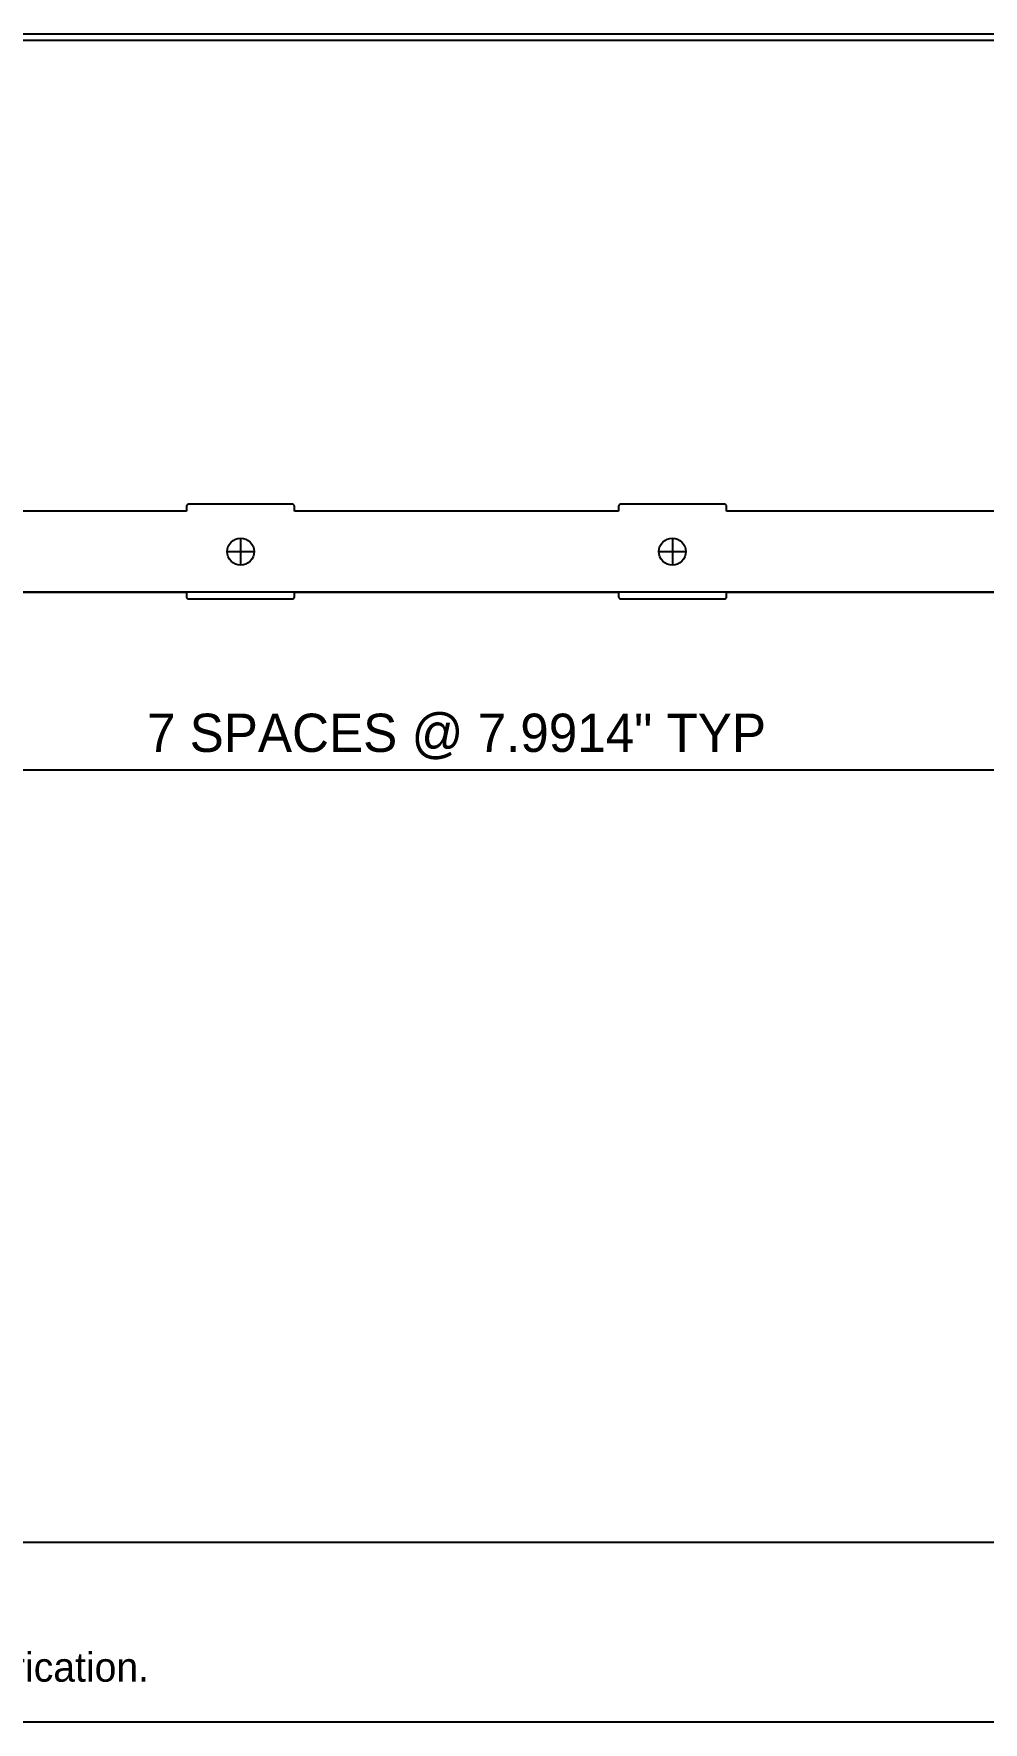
# Model space of a CAD drawing. Header units: inches. Extents: x 1.4 to 100.6, y 1.4 to 64.6.
# Drawn here: x 33.42 to 51, y 1.42 to 32.67 of the extents above; entities that cross this region are included whole.
import ezdxf
from ezdxf.enums import TextEntityAlignment as Align

# ---------------------------------------------------------------- set-up
doc = ezdxf.new("R2010")
doc.units = ezdxf.units.IN
doc.header["$MEASUREMENT"] = 0

msp = doc.modelspace()

# ---------------------------------------------------------------- linework, layer by layer
at = {"layer": 'ANNOTATION'}
for p, q in [((37.254, 23.333), (37.254, 22.833)), ((45.246, 23.333), (45.246, 22.833)), ((37.004, 23.083), (37.504, 23.083)), ((44.996, 23.083), (45.496, 23.083)), ((70.61, 22.333), (8.322, 22.333)), ((13.28, 19.042), (69.22, 19.042))]:
    msp.add_line(p, q, dxfattribs=at)
at = {"layer": 'OUTLINE'}
for p, q in [((11.28, 32.667), (71.22, 32.667)), ((71.22, 32.542), (11.28, 32.542)), ((36.25, 23.833), (30.25, 23.833)), ((36.251, 23.926), (36.25, 23.925)), ((36.25, 23.925), (36.25, 23.924)), ((36.25, 23.924), (36.25, 23.923)), ((36.25, 23.923), (36.25, 23.922)), ((36.25, 23.922), (36.25, 23.921)), ((36.25, 23.921), (36.25, 23.92)), ((36.25, 23.92), (36.25, 23.919)), ((36.25, 23.919), (36.25, 23.833)), ((36.252, 23.93), (36.251, 23.929)), ((36.251, 23.929), (36.251, 23.929)), ((36.251, 23.929), (36.251, 23.928)), ((36.251, 23.928), (36.251, 23.927)), ((36.251, 23.927), (36.251, 23.926)), ((36.253, 23.933), (36.252, 23.932)), ((36.252, 23.932), (36.252, 23.931)), ((36.252, 23.931), (36.252, 23.93)), ((36.254, 23.936), (36.253, 23.935)), ((36.253, 23.935), (36.253, 23.934)), ((36.253, 23.934), (36.253, 23.933)), ((36.255, 23.938), (36.254, 23.937)), ((36.254, 23.937), (36.254, 23.936)), ((36.256, 23.939), (36.255, 23.938)), ((36.255, 23.938), (36.255, 23.938)), ((36.257, 23.941), (36.256, 23.94)), ((36.256, 23.94), (36.256, 23.939)), ((36.258, 23.942), (36.257, 23.942)), ((36.257, 23.942), (36.257, 23.941)), ((36.259, 23.944), (36.258, 23.943)), ((36.258, 23.943), (36.258, 23.942)), ((36.26, 23.945), (36.259, 23.944)), ((36.261, 23.946), (36.26, 23.945)), ((36.26, 23.945), (36.26, 23.945)), ((36.262, 23.947), (36.261, 23.946)), ((36.263, 23.948), (36.262, 23.947)), ((36.262, 23.947), (36.262, 23.947)), ((36.264, 23.949), (36.263, 23.948)), ((36.265, 23.95), (36.264, 23.949)), ((36.264, 23.949), (36.264, 23.949)), ((36.266, 23.951), (36.265, 23.95)), ((36.267, 23.951), (36.266, 23.951)), ((36.268, 23.952), (36.267, 23.952)), ((36.267, 23.952), (36.267, 23.951)), ((36.269, 23.953), (36.268, 23.952)), ((36.27, 23.953), (36.269, 23.953)), ((36.271, 23.954), (36.27, 23.953)), ((36.272, 23.954), (36.271, 23.954)), ((36.273, 23.955), (36.272, 23.954)), ((36.274, 23.955), (36.273, 23.955)), ((36.273, 23.955), (36.273, 23.955)), ((36.275, 23.956), (36.274, 23.955)), ((36.276, 23.956), (36.275, 23.956)), ((36.277, 23.956), (36.276, 23.956)), ((36.278, 23.957), (36.277, 23.956)), ((36.279, 23.957), (36.278, 23.957)), ((36.28, 23.957), (36.279, 23.957)), ((36.281, 23.957), (36.28, 23.957)), ((36.282, 23.958), (36.281, 23.957)), ((36.283, 23.958), (36.282, 23.958)), ((36.284, 23.958), (36.283, 23.958)), ((36.285, 23.958), (36.284, 23.958)), ((36.286, 23.958), (36.285, 23.958)), ((36.287, 23.958), (36.286, 23.958)), ((36.286, 23.958), (36.286, 23.958)), ((36.288, 23.958), (36.287, 23.958)), ((36.289, 23.958), (36.288, 23.958)), ((38.211, 23.958), (36.289, 23.958)), ((38.212, 23.958), (38.211, 23.958)), ((38.213, 23.958), (38.212, 23.958)), ((38.214, 23.958), (38.213, 23.958)), ((38.215, 23.958), (38.214, 23.958)), ((38.214, 23.958), (38.214, 23.958)), ((38.216, 23.958), (38.215, 23.958)), ((38.217, 23.958), (38.216, 23.958)), ((38.218, 23.958), (38.217, 23.958)), ((38.219, 23.957), (38.218, 23.958)), ((38.22, 23.957), (38.219, 23.957)), ((38.221, 23.957), (38.22, 23.957)), ((38.222, 23.957), (38.221, 23.957)), ((38.223, 23.956), (38.222, 23.957)), ((38.224, 23.956), (38.223, 23.956)), ((38.225, 23.956), (38.224, 23.956)), ((38.226, 23.955), (38.225, 23.956)), ((38.227, 23.955), (38.226, 23.955)), ((38.228, 23.954), (38.227, 23.955)), ((38.227, 23.955), (38.227, 23.955)), ((38.229, 23.954), (38.228, 23.954)), ((38.23, 23.953), (38.229, 23.954)), ((38.231, 23.953), (38.23, 23.953)), ((38.232, 23.952), (38.231, 23.953)), ((38.233, 23.952), (38.232, 23.952)), ((38.233, 23.951), (38.233, 23.952)), ((38.234, 23.951), (38.233, 23.951)), ((38.235, 23.95), (38.234, 23.951)), ((38.236, 23.949), (38.235, 23.95)), ((38.237, 23.948), (38.236, 23.949)), ((38.236, 23.949), (38.236, 23.949)), ((38.238, 23.947), (38.237, 23.948)), ((38.239, 23.946), (38.238, 23.947)), ((38.238, 23.947), (38.238, 23.947)), ((38.24, 23.945), (38.239, 23.946)), ((38.241, 23.944), (38.24, 23.945)), ((38.24, 23.945), (38.24, 23.945)), ((38.242, 23.943), (38.241, 23.944)), ((38.242, 23.942), (38.242, 23.943)), ((38.243, 23.942), (38.242, 23.942)), ((38.243, 23.941), (38.243, 23.942)), ((38.244, 23.94), (38.243, 23.941)), ((38.244, 23.939), (38.244, 23.94)), ((38.245, 23.938), (38.244, 23.939)), ((38.246, 23.937), (38.245, 23.938)), ((38.245, 23.938), (38.245, 23.938)), ((38.246, 23.936), (38.246, 23.937)), ((38.247, 23.935), (38.246, 23.936)), ((38.247, 23.934), (38.247, 23.935)), ((38.247, 23.933), (38.247, 23.934)), ((38.248, 23.932), (38.247, 23.933)), ((38.248, 23.931), (38.248, 23.932)), ((38.248, 23.93), (38.248, 23.931)), ((38.249, 23.929), (38.248, 23.93)), ((38.249, 23.928), (38.249, 23.929)), ((38.249, 23.929), (38.249, 23.929)), ((38.249, 23.927), (38.249, 23.928)), ((38.249, 23.926), (38.249, 23.927)), ((38.25, 23.925), (38.249, 23.926)), ((38.25, 23.924), (38.25, 23.925)), ((38.25, 23.923), (38.25, 23.924)), ((38.25, 23.922), (38.25, 23.923)), ((38.25, 23.921), (38.25, 23.922)), ((38.25, 23.92), (38.25, 23.921)), ((38.25, 23.919), (38.25, 23.92)), ((38.25, 23.833), (38.25, 23.919)), ((44.25, 23.833), (38.25, 23.833)), ((44.251, 23.926), (44.25, 23.925)), ((44.25, 23.925), (44.25, 23.924)), ((44.25, 23.924), (44.25, 23.923)), ((44.25, 23.923), (44.25, 23.922)), ((44.25, 23.922), (44.25, 23.921)), ((44.25, 23.921), (44.25, 23.92)), ((44.25, 23.92), (44.25, 23.919)), ((44.25, 23.919), (44.25, 23.833)), ((44.252, 23.93), (44.251, 23.929)), ((44.251, 23.929), (44.251, 23.929)), ((44.251, 23.929), (44.251, 23.928)), ((44.251, 23.928), (44.251, 23.927)), ((44.251, 23.927), (44.251, 23.926)), ((44.253, 23.933), (44.252, 23.932)), ((44.252, 23.932), (44.252, 23.931)), ((44.252, 23.931), (44.252, 23.93)), ((44.254, 23.936), (44.253, 23.935)), ((44.253, 23.935), (44.253, 23.934)), ((44.253, 23.934), (44.253, 23.933)), ((44.255, 23.938), (44.254, 23.937)), ((44.254, 23.937), (44.254, 23.936)), ((44.256, 23.939), (44.255, 23.938)), ((44.255, 23.938), (44.255, 23.938)), ((44.257, 23.941), (44.256, 23.94)), ((44.256, 23.94), (44.256, 23.939)), ((44.258, 23.942), (44.257, 23.942)), ((44.257, 23.942), (44.257, 23.941)), ((44.259, 23.944), (44.258, 23.943)), ((44.258, 23.943), (44.258, 23.942)), ((44.26, 23.945), (44.259, 23.944)), ((44.261, 23.946), (44.26, 23.945)), ((44.26, 23.945), (44.26, 23.945)), ((44.262, 23.947), (44.261, 23.946)), ((44.263, 23.948), (44.262, 23.947)), ((44.262, 23.947), (44.262, 23.947)), ((44.264, 23.949), (44.263, 23.948)), ((44.265, 23.95), (44.264, 23.949)), ((44.264, 23.949), (44.264, 23.949)), ((44.266, 23.951), (44.265, 23.95)), ((44.267, 23.951), (44.266, 23.951)), ((44.268, 23.952), (44.267, 23.952)), ((44.267, 23.952), (44.267, 23.951)), ((44.269, 23.953), (44.268, 23.952)), ((44.27, 23.953), (44.269, 23.953)), ((44.271, 23.954), (44.27, 23.953)), ((44.272, 23.954), (44.271, 23.954)), ((44.273, 23.955), (44.272, 23.954)), ((44.274, 23.955), (44.273, 23.955)), ((44.273, 23.955), (44.273, 23.955)), ((44.275, 23.956), (44.274, 23.955)), ((44.276, 23.956), (44.275, 23.956)), ((44.277, 23.956), (44.276, 23.956)), ((44.278, 23.957), (44.277, 23.956)), ((44.279, 23.957), (44.278, 23.957)), ((44.28, 23.957), (44.279, 23.957)), ((44.281, 23.957), (44.28, 23.957)), ((44.282, 23.958), (44.281, 23.957)), ((44.283, 23.958), (44.282, 23.958)), ((44.284, 23.958), (44.283, 23.958)), ((44.285, 23.958), (44.284, 23.958)), ((44.286, 23.958), (44.285, 23.958)), ((44.287, 23.958), (44.286, 23.958)), ((44.286, 23.958), (44.286, 23.958)), ((44.288, 23.958), (44.287, 23.958)), ((44.289, 23.958), (44.288, 23.958)), ((46.211, 23.958), (44.289, 23.958)), ((46.212, 23.958), (46.211, 23.958)), ((46.213, 23.958), (46.212, 23.958)), ((46.214, 23.958), (46.213, 23.958)), ((46.215, 23.958), (46.214, 23.958)), ((46.214, 23.958), (46.214, 23.958)), ((46.216, 23.958), (46.215, 23.958)), ((46.217, 23.958), (46.216, 23.958)), ((46.218, 23.958), (46.217, 23.958)), ((46.219, 23.957), (46.218, 23.958)), ((46.22, 23.957), (46.219, 23.957)), ((46.221, 23.957), (46.22, 23.957)), ((46.222, 23.957), (46.221, 23.957)), ((46.223, 23.956), (46.222, 23.957)), ((46.224, 23.956), (46.223, 23.956)), ((46.225, 23.956), (46.224, 23.956)), ((46.226, 23.955), (46.225, 23.956)), ((46.227, 23.955), (46.226, 23.955)), ((46.228, 23.954), (46.227, 23.955)), ((46.227, 23.955), (46.227, 23.955)), ((46.229, 23.954), (46.228, 23.954)), ((46.23, 23.953), (46.229, 23.954)), ((46.231, 23.953), (46.23, 23.953)), ((46.232, 23.952), (46.231, 23.953)), ((46.233, 23.952), (46.232, 23.952)), ((46.233, 23.951), (46.233, 23.952)), ((46.234, 23.951), (46.233, 23.951)), ((46.235, 23.95), (46.234, 23.951)), ((46.236, 23.949), (46.235, 23.95)), ((46.237, 23.948), (46.236, 23.949)), ((46.236, 23.949), (46.236, 23.949)), ((46.238, 23.947), (46.237, 23.948)), ((46.239, 23.946), (46.238, 23.947)), ((46.238, 23.947), (46.238, 23.947)), ((46.24, 23.945), (46.239, 23.946)), ((46.241, 23.944), (46.24, 23.945)), ((46.24, 23.945), (46.24, 23.945)), ((46.242, 23.943), (46.241, 23.944)), ((46.242, 23.942), (46.242, 23.943)), ((46.243, 23.942), (46.242, 23.942)), ((46.243, 23.941), (46.243, 23.942)), ((46.244, 23.94), (46.243, 23.941)), ((46.244, 23.939), (46.244, 23.94)), ((46.245, 23.938), (46.244, 23.939)), ((46.246, 23.937), (46.245, 23.938)), ((46.245, 23.938), (46.245, 23.938)), ((46.246, 23.936), (46.246, 23.937)), ((46.247, 23.935), (46.246, 23.936)), ((46.247, 23.934), (46.247, 23.935)), ((46.247, 23.933), (46.247, 23.934)), ((46.248, 23.932), (46.247, 23.933)), ((46.248, 23.931), (46.248, 23.932)), ((46.248, 23.93), (46.248, 23.931)), ((46.249, 23.929), (46.248, 23.93)), ((46.249, 23.928), (46.249, 23.929)), ((46.249, 23.929), (46.249, 23.929)), ((46.249, 23.927), (46.249, 23.928)), ((46.249, 23.926), (46.249, 23.927)), ((46.25, 23.925), (46.249, 23.926)), ((46.25, 23.924), (46.25, 23.925)), ((46.25, 23.923), (46.25, 23.924)), ((46.25, 23.922), (46.25, 23.923)), ((46.25, 23.921), (46.25, 23.922)), ((46.25, 23.92), (46.25, 23.921)), ((46.25, 23.919), (46.25, 23.92)), ((46.25, 23.833), (46.25, 23.919)), ((52.25, 23.833), (46.25, 23.833)), ((30.25, 22.333), (36.25, 22.333)), ((36.25, 22.333), (36.25, 22.248)), ((36.25, 22.248), (36.25, 22.247)), ((36.25, 22.247), (36.25, 22.246)), ((36.25, 22.246), (36.25, 22.245)), ((36.25, 22.245), (36.25, 22.244)), ((36.25, 22.244), (36.25, 22.243)), ((36.25, 22.243), (36.25, 22.242)), ((36.25, 22.242), (36.251, 22.241)), ((36.251, 22.241), (36.251, 22.24)), ((36.251, 22.24), (36.251, 22.239)), ((36.251, 22.239), (36.251, 22.238)), ((36.251, 22.238), (36.251, 22.237)), ((36.251, 22.237), (36.252, 22.236)), ((36.252, 22.236), (36.252, 22.235)), ((36.252, 22.235), (36.252, 22.234)), ((36.252, 22.234), (36.253, 22.234)), ((36.253, 22.234), (36.253, 22.233)), ((36.253, 22.233), (36.253, 22.232)), ((36.253, 22.232), (36.254, 22.231)), ((36.254, 22.231), (36.254, 22.23)), ((36.254, 22.23), (36.255, 22.229)), ((36.255, 22.229), (36.255, 22.228)), ((36.255, 22.228), (36.256, 22.227)), ((36.256, 22.227), (36.256, 22.227)), ((36.256, 22.227), (36.257, 22.226)), ((36.257, 22.226), (36.257, 22.225)), ((36.257, 22.225), (36.258, 22.224)), ((36.258, 22.224), (36.258, 22.223)), ((36.258, 22.223), (36.259, 22.223)), ((36.259, 22.223), (36.26, 22.222)), ((36.26, 22.222), (36.26, 22.221)), ((36.26, 22.221), (36.261, 22.221)), ((36.261, 22.221), (36.262, 22.22)), ((36.262, 22.22), (36.262, 22.219)), ((36.262, 22.219), (36.263, 22.219)), ((36.263, 22.219), (36.264, 22.218)), ((36.264, 22.218), (36.264, 22.217)), ((36.264, 22.217), (36.265, 22.217)), ((36.265, 22.217), (36.266, 22.216)), ((36.266, 22.216), (36.267, 22.216)), ((36.267, 22.216), (36.267, 22.215)), ((36.267, 22.215), (36.268, 22.214)), ((36.268, 22.214), (36.269, 22.214)), ((36.269, 22.214), (36.27, 22.213)), ((36.27, 22.213), (36.271, 22.213)), ((36.271, 22.213), (36.272, 22.213)), ((36.272, 22.213), (36.273, 22.212)), ((36.273, 22.212), (36.273, 22.212)), ((36.273, 22.212), (36.274, 22.211)), ((36.274, 22.211), (36.275, 22.211)), ((36.275, 22.211), (36.276, 22.211)), ((36.276, 22.211), (36.277, 22.21)), ((36.277, 22.21), (36.278, 22.21)), ((36.278, 22.21), (36.279, 22.21)), ((36.279, 22.21), (36.28, 22.21)), ((36.28, 22.21), (36.281, 22.209)), ((36.281, 22.209), (36.282, 22.209)), ((36.282, 22.209), (36.283, 22.209)), ((36.283, 22.209), (36.284, 22.209)), ((36.284, 22.209), (36.285, 22.209)), ((36.285, 22.209), (36.286, 22.209)), ((36.286, 22.209), (36.286, 22.208)), ((36.286, 22.208), (36.287, 22.208)), ((36.287, 22.208), (36.288, 22.208)), ((36.288, 22.208), (36.289, 22.208)), ((36.289, 22.208), (38.211, 22.208)), ((38.211, 22.208), (38.212, 22.208)), ((38.212, 22.208), (38.213, 22.208)), ((38.213, 22.208), (38.214, 22.208)), ((38.214, 22.208), (38.214, 22.209)), ((38.214, 22.209), (38.215, 22.209)), ((38.215, 22.209), (38.216, 22.209)), ((38.216, 22.209), (38.217, 22.209)), ((38.217, 22.209), (38.218, 22.209)), ((38.218, 22.209), (38.219, 22.209)), ((38.219, 22.209), (38.22, 22.21)), ((38.22, 22.21), (38.221, 22.21)), ((38.221, 22.21), (38.222, 22.21)), ((38.222, 22.21), (38.223, 22.21)), ((38.223, 22.21), (38.224, 22.211)), ((38.224, 22.211), (38.225, 22.211)), ((38.225, 22.211), (38.226, 22.211)), ((38.226, 22.211), (38.227, 22.212)), ((38.227, 22.212), (38.228, 22.213)), ((38.227, 22.212), (38.227, 22.212)), ((38.228, 22.213), (38.229, 22.213)), ((38.229, 22.213), (38.23, 22.213)), ((38.23, 22.213), (38.231, 22.214)), ((38.231, 22.214), (38.232, 22.214)), ((38.232, 22.214), (38.233, 22.215)), ((38.233, 22.215), (38.233, 22.216)), ((38.233, 22.216), (38.234, 22.216)), ((38.234, 22.216), (38.235, 22.217)), ((38.235, 22.217), (38.236, 22.217)), ((38.236, 22.218), (38.237, 22.219)), ((38.236, 22.217), (38.236, 22.218)), ((38.237, 22.219), (38.238, 22.219)), ((38.238, 22.22), (38.239, 22.221)), ((38.238, 22.219), (38.238, 22.22)), ((38.239, 22.221), (38.24, 22.221)), ((38.24, 22.222), (38.241, 22.223)), ((38.24, 22.221), (38.24, 22.222)), ((38.241, 22.223), (38.242, 22.223)), ((38.242, 22.224), (38.243, 22.225)), ((38.242, 22.223), (38.242, 22.224)), ((38.243, 22.226), (38.244, 22.227)), ((38.243, 22.225), (38.243, 22.226)), ((38.244, 22.227), (38.245, 22.228)), ((38.244, 22.227), (38.244, 22.227)), ((38.245, 22.229), (38.246, 22.23)), ((38.245, 22.228), (38.245, 22.229)), ((38.246, 22.231), (38.247, 22.232)), ((38.246, 22.23), (38.246, 22.231)), ((38.247, 22.233), (38.247, 22.234)), ((38.247, 22.234), (38.248, 22.234)), ((38.247, 22.232), (38.247, 22.233)), ((38.248, 22.236), (38.249, 22.237)), ((38.248, 22.235), (38.248, 22.236)), ((38.248, 22.234), (38.248, 22.235)), ((38.249, 22.241), (38.25, 22.242)), ((38.249, 22.24), (38.249, 22.241)), ((38.249, 22.239), (38.249, 22.24)), ((38.249, 22.238), (38.249, 22.239)), ((38.249, 22.237), (38.249, 22.238)), ((38.25, 22.248), (38.25, 22.333)), ((38.25, 22.333), (44.25, 22.333)), ((38.25, 22.247), (38.25, 22.248)), ((38.25, 22.246), (38.25, 22.247)), ((38.25, 22.245), (38.25, 22.246)), ((38.25, 22.244), (38.25, 22.245)), ((38.25, 22.243), (38.25, 22.244)), ((38.25, 22.242), (38.25, 22.243)), ((44.25, 22.333), (44.25, 22.248)), ((44.25, 22.248), (44.25, 22.247)), ((44.25, 22.247), (44.25, 22.246)), ((44.25, 22.246), (44.25, 22.245)), ((44.25, 22.245), (44.25, 22.244)), ((44.25, 22.244), (44.25, 22.243)), ((44.25, 22.243), (44.25, 22.242)), ((44.25, 22.242), (44.251, 22.241)), ((44.251, 22.241), (44.251, 22.24)), ((44.251, 22.24), (44.251, 22.239)), ((44.251, 22.239), (44.251, 22.238)), ((44.251, 22.238), (44.251, 22.237)), ((44.251, 22.237), (44.252, 22.236)), ((44.252, 22.236), (44.252, 22.235)), ((44.252, 22.235), (44.252, 22.234)), ((44.252, 22.234), (44.253, 22.234)), ((44.253, 22.234), (44.253, 22.233)), ((44.253, 22.233), (44.253, 22.232)), ((44.253, 22.232), (44.254, 22.231)), ((44.254, 22.231), (44.254, 22.23)), ((44.254, 22.23), (44.255, 22.229)), ((44.255, 22.229), (44.255, 22.228)), ((44.255, 22.228), (44.256, 22.227)), ((44.256, 22.227), (44.256, 22.227)), ((44.256, 22.227), (44.257, 22.226)), ((44.257, 22.226), (44.257, 22.225)), ((44.257, 22.225), (44.258, 22.224)), ((44.258, 22.224), (44.258, 22.223)), ((44.258, 22.223), (44.259, 22.223)), ((44.259, 22.223), (44.26, 22.222)), ((44.26, 22.222), (44.26, 22.221)), ((44.26, 22.221), (44.261, 22.221)), ((44.261, 22.221), (44.262, 22.22)), ((44.262, 22.22), (44.262, 22.219)), ((44.262, 22.219), (44.263, 22.219)), ((44.263, 22.219), (44.264, 22.218)), ((44.264, 22.218), (44.264, 22.217)), ((44.264, 22.217), (44.265, 22.217)), ((44.265, 22.217), (44.266, 22.216)), ((44.266, 22.216), (44.267, 22.216)), ((44.267, 22.216), (44.267, 22.215)), ((44.267, 22.215), (44.268, 22.214)), ((44.268, 22.214), (44.269, 22.214)), ((44.269, 22.214), (44.27, 22.213)), ((44.27, 22.213), (44.271, 22.213)), ((44.271, 22.213), (44.272, 22.213)), ((44.272, 22.213), (44.273, 22.212)), ((44.273, 22.212), (44.273, 22.212)), ((44.273, 22.212), (44.274, 22.211)), ((44.274, 22.211), (44.275, 22.211)), ((44.275, 22.211), (44.276, 22.211)), ((44.276, 22.211), (44.277, 22.21)), ((44.277, 22.21), (44.278, 22.21)), ((44.278, 22.21), (44.279, 22.21)), ((44.279, 22.21), (44.28, 22.21)), ((44.28, 22.21), (44.281, 22.209)), ((44.281, 22.209), (44.282, 22.209)), ((44.282, 22.209), (44.283, 22.209)), ((44.283, 22.209), (44.284, 22.209)), ((44.284, 22.209), (44.285, 22.209)), ((44.285, 22.209), (44.286, 22.209)), ((44.286, 22.209), (44.286, 22.208)), ((44.286, 22.208), (44.287, 22.208)), ((44.287, 22.208), (44.288, 22.208)), ((44.288, 22.208), (44.289, 22.208)), ((44.289, 22.208), (46.211, 22.208)), ((46.211, 22.208), (46.212, 22.208)), ((46.212, 22.208), (46.213, 22.208)), ((46.213, 22.208), (46.214, 22.208)), ((46.214, 22.208), (46.214, 22.209)), ((46.214, 22.209), (46.215, 22.209)), ((46.215, 22.209), (46.216, 22.209)), ((46.216, 22.209), (46.217, 22.209)), ((46.217, 22.209), (46.218, 22.209)), ((46.218, 22.209), (46.219, 22.209)), ((46.219, 22.209), (46.22, 22.21)), ((46.22, 22.21), (46.221, 22.21)), ((46.221, 22.21), (46.222, 22.21)), ((46.222, 22.21), (46.223, 22.21)), ((46.223, 22.21), (46.224, 22.211)), ((46.224, 22.211), (46.225, 22.211)), ((46.225, 22.211), (46.226, 22.211)), ((46.226, 22.211), (46.227, 22.212)), ((46.227, 22.212), (46.228, 22.213)), ((46.227, 22.212), (46.227, 22.212)), ((46.228, 22.213), (46.229, 22.213)), ((46.229, 22.213), (46.23, 22.213)), ((46.23, 22.213), (46.231, 22.214)), ((46.231, 22.214), (46.232, 22.214)), ((46.232, 22.214), (46.233, 22.215)), ((46.233, 22.215), (46.233, 22.216)), ((46.233, 22.216), (46.234, 22.216)), ((46.234, 22.216), (46.235, 22.217)), ((46.235, 22.217), (46.236, 22.217)), ((46.236, 22.218), (46.237, 22.219)), ((46.236, 22.217), (46.236, 22.218)), ((46.237, 22.219), (46.238, 22.219)), ((46.238, 22.22), (46.239, 22.221)), ((46.238, 22.219), (46.238, 22.22)), ((46.239, 22.221), (46.24, 22.221)), ((46.24, 22.222), (46.241, 22.223)), ((46.24, 22.221), (46.24, 22.222)), ((46.241, 22.223), (46.242, 22.223)), ((46.242, 22.224), (46.243, 22.225)), ((46.242, 22.223), (46.242, 22.224)), ((46.243, 22.226), (46.244, 22.227)), ((46.243, 22.225), (46.243, 22.226)), ((46.244, 22.227), (46.245, 22.228)), ((46.244, 22.227), (46.244, 22.227)), ((46.245, 22.229), (46.246, 22.23)), ((46.245, 22.228), (46.245, 22.229)), ((46.246, 22.231), (46.247, 22.232)), ((46.246, 22.23), (46.246, 22.231)), ((46.247, 22.233), (46.247, 22.234)), ((46.247, 22.234), (46.248, 22.234)), ((46.247, 22.232), (46.247, 22.233)), ((46.248, 22.236), (46.249, 22.237)), ((46.248, 22.235), (46.248, 22.236)), ((46.248, 22.234), (46.248, 22.235)), ((46.249, 22.241), (46.25, 22.242)), ((46.249, 22.24), (46.249, 22.241)), ((46.249, 22.239), (46.249, 22.24)), ((46.249, 22.238), (46.249, 22.239)), ((46.249, 22.237), (46.249, 22.238)), ((46.25, 22.248), (46.25, 22.333)), ((46.25, 22.333), (52.25, 22.333)), ((46.25, 22.247), (46.25, 22.248)), ((46.25, 22.246), (46.25, 22.247)), ((46.25, 22.245), (46.25, 22.246)), ((46.25, 22.244), (46.25, 22.245)), ((46.25, 22.243), (46.25, 22.244)), ((46.25, 22.242), (46.25, 22.243)), ((1.417, 4.75), (100.583, 4.75)), ((100.583, 1.417), (1.417, 1.417))]:
    msp.add_line(p, q, dxfattribs=at)
for centre in [(37.254, 23.083), (45.246, 23.083)]:
    msp.add_circle(centre, 0.25, dxfattribs=at)

# ---------------------------------------------------------------- texts
at = {"layer": 'ANNOTATION'}
msp.add_text('7 SPACES @ 7.9914" TYP', height=0.70833, dxfattribs=at).set_placement((41.25, 19.375), align=Align.CENTER)
msp.add_text('MODEL-DERIVED REVIEW PREVIEW - verify dimensions, material and tolerances before fabrication.', height=0.54167, dxfattribs=at).set_placement((2.75, 2.167))

doc.saveas('drawing.dxf')
